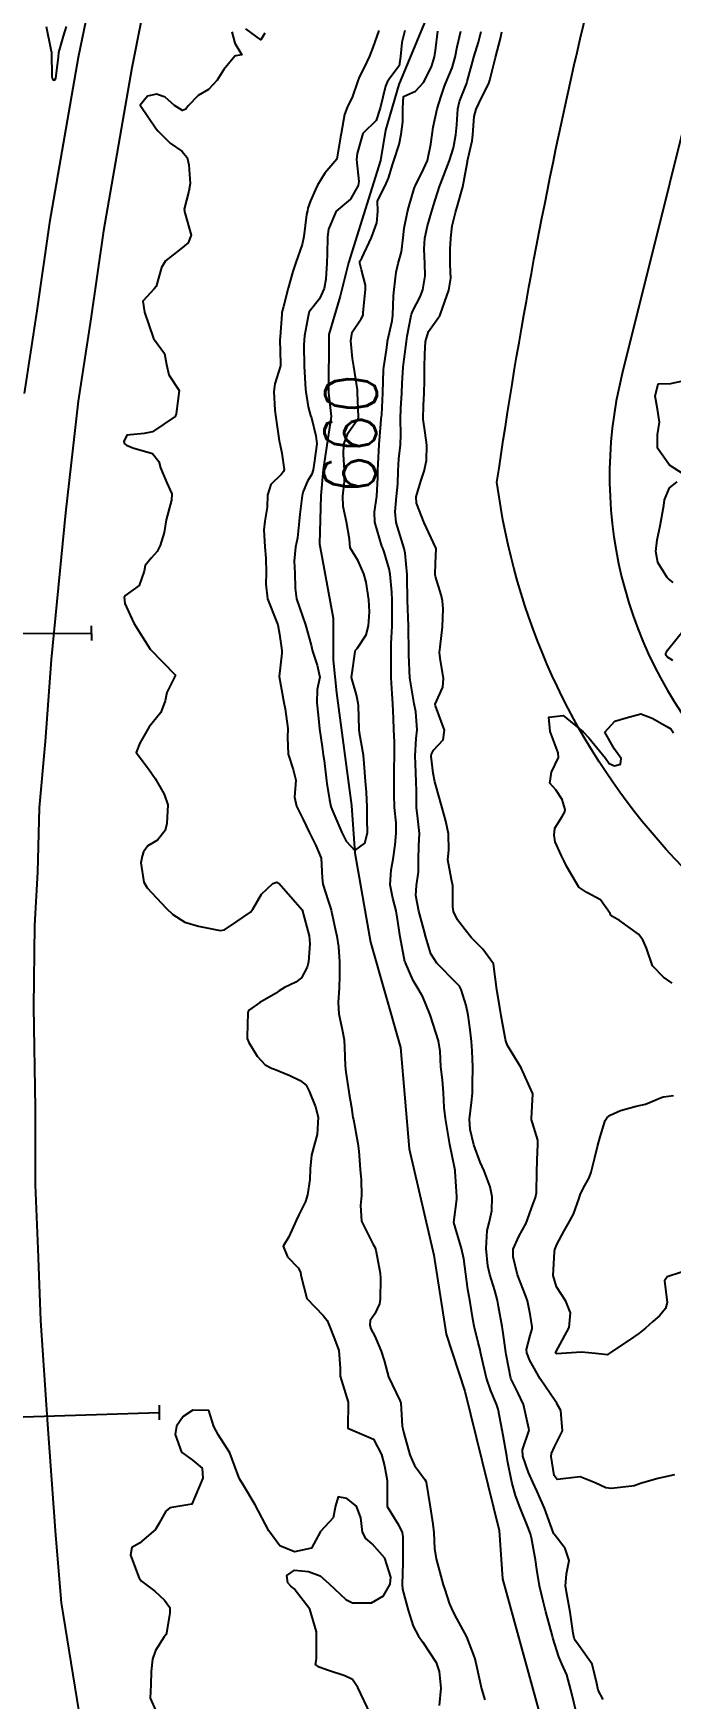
# Model space of a CAD drawing. Header units: metres. Extents: x 292545 to 299085, y 7450245 to 7463078.
# Drawn here: x 295743.2 to 295792.5, y 7458799.6 to 7458928.2 of the extents above; entities that cross this region are included whole.
import ezdxf
from ezdxf.enums import TextEntityAlignment as Align

# ---------------------------------------------------------------- set-up
doc = ezdxf.new("R2010")
doc.units = ezdxf.units.M
for name, color, linetype in [('Cotas', 45, 'Continuous'), ('Curvas de Nivel 1m', 11, 'Continuous'), ('Curvas de Nivel 5m', 15, 'Continuous'), ('Hidrografia', 140, 'Continuous'), ('Linha Férrea', 20, 'Continuous'), ('Pórtico', 62, 'Continuous'), ('Vias Primárias', 230, 'Continuous')]:
    doc.layers.add(name, color=color, linetype=linetype)
doc.styles.add('Style-STANDARD', font='STANDARD.shx')

msp = doc.modelspace()

# ---------------------------------------------------------------- linework, layer by layer
at = {"layer": 'Curvas de Nivel 1m', "flags": 128}
for points, elevation in [([(295744.23, 7458928.78), (295744.6, 7458926.99), (295744.63, 7458926.77), (295744.68, 7458924.88), (295744.69, 7458924.77), (295744.78, 7458924.62), (295744.9, 7458924.65), (295744.99, 7458924.77), (295745.18, 7458926.39), (295745.22, 7458926.77), (295745.57, 7458928.02), (295745.8, 7458928.76)], 662), ([(295758.58, 7458928.35), (295758.82, 7458927.47), (295759.35, 7458926.59), (295758.9, 7458926.51), (295758.81, 7458926.47), (295757.96, 7458925.45), (295757.46, 7458924.62), (295756.78, 7458923.91), (295755.97, 7458923.44), (295755.21, 7458922.65), (295755.03, 7458922.38), (295754.76, 7458922.28), (295754.16, 7458922.66), (295753.42, 7458923.32), (295752.77, 7458923.54), (295752.07, 7458923.38), (295751.5, 7458922.69), (295752.74, 7458920.87), (295752.9, 7458920.68), (295753.81, 7458919.75), (295754.72, 7458919.13), (295755.13, 7458918.65), (295755.27, 7458918.09), (295755.35, 7458916.64), (295755.27, 7458916.05), (295754.91, 7458914.65), (295754.94, 7458914.37), (295755.43, 7458912.64), (295755.22, 7458912.06), (295754.63, 7458911.6), (295753.46, 7458910.67), (295753.14, 7458910.14), (295752.73, 7458908.68), (295752.59, 7458908.5), (295751.71, 7458907.56), (295751.83, 7458906.69), (295752.54, 7458904.68), (295753.38, 7458903.51), (295753.54, 7458902.66), (295753.71, 7458901.85), (295754.5, 7458900.65), (295754.29, 7458898.84), (295754.19, 7458898.65), (295752.46, 7458897.46), (295751.81, 7458897.34), (295750.46, 7458897.21), (295750.23, 7458896.7), (295750.28, 7458896.53), (295750.45, 7458896.43), (295750.92, 7458896.23), (295752.44, 7458895.79), (295752.95, 7458895.18), (295753.08, 7458894.67), (295753.55, 7458893.53), (295753.94, 7458892.66), (295753.93, 7458892.18), (295753.51, 7458890.66), (295753.35, 7458889.69), (295753.05, 7458888.67), (295752.8, 7458888.22), (295752.34, 7458887.69), (295751.88, 7458887.14), (295751.8, 7458886.69), (295751.42, 7458885.59), (295750.31, 7458884.8), (295750.25, 7458884.7), (295750.31, 7458884.2), (295751.02, 7458882.69), (295752.26, 7458880.68), (295754.24, 7458878.66), (295753.57, 7458877.32), (295753.42, 7458876.67), (295753.09, 7458875.79), (295752.19, 7458874.68), (295751.46, 7458873.4), (295751.19, 7458872.69), (295752.15, 7458871.42), (295752.66, 7458870.67), (295753.34, 7458869.46), (295753.63, 7458868.66), (295753.57, 7458867.2), (295753.42, 7458866.67), (295752.83, 7458865.93), (295752.08, 7458865.48), (295751.75, 7458865.01), (295751.64, 7458864.68), (295751.56, 7458864.18), (295751.77, 7458862.68), (295752.05, 7458862.24), (295753.51, 7458860.67), (295754.02, 7458860.17), (295754.95, 7458859.59), (295756.01, 7458859.27), (295757.68, 7458858.94), (295758.01, 7458859), (295758.98, 7458859.64), (295760.02, 7458860.35), (295760.2, 7458860.59), (295760.87, 7458861.75), (295761.74, 7458862.56), (295762.05, 7458862.67), (295762.23, 7458862.56), (295764.02, 7458860.54), (295764.57, 7458858.53), (295764.62, 7458857.9), (295764.5, 7458856.53), (295764.4, 7458856.1), (295763.96, 7458855.29), (295763.54, 7458854.96), (295762.65, 7458854.55), (295762.23, 7458854.28), (295761.95, 7458854.08), (295760.74, 7458853.38), (295759.94, 7458852.82), (295759.85, 7458852.68), (295759.83, 7458852.59), (295759.77, 7458850.73), (295759.78, 7458850.59), (295759.9, 7458850.28), (295760.55, 7458849.24), (295761.16, 7458848.57), (295761.64, 7458848.32), (295761.88, 7458848.23), (295763.07, 7458847.74), (295763.87, 7458847.35), (295764.32, 7458846.99), (295764.56, 7458846.53), (295765.06, 7458845.32), (295765.25, 7458844.53), (295765.17, 7458843.18), (295765.01, 7458842.53), (295764.75, 7458841.58), (295764.64, 7458840.53), (295764.61, 7458839.7), (295764.44, 7458838.53), (295764.29, 7458838), (295763.75, 7458836.99), (295763.55, 7458836.54), (295763, 7458835.27), (295762.55, 7458834.56), (295762.88, 7458833.73), (295763.7, 7458832.89), (295763.88, 7458832.54), (295763.91, 7458832.31), (295764.37, 7458830.53), (295765.65, 7458829.2), (295765.95, 7458828.82), (295766.07, 7458828.51), (295766.53, 7458827.4), (295766.86, 7458826.51), (295766.97, 7458825.14), (295766.97, 7458824.51), (295767.57, 7458822.5), (295767.55, 7458820.5), (295769.54, 7458819.64), (295770.15, 7458818.46), (295770.39, 7458817.58), (295770.6, 7458816.46), (295770.59, 7458815.36), (295770.6, 7458814.46), (295771.46, 7458813.03), (295771.74, 7458812.45), (295771.79, 7458812.11), (295771.8, 7458810.45), (295771.8, 7458810.07), (295771.74, 7458808.45), (295771.78, 7458808.06), (295772.21, 7458806.44), (295772.61, 7458805.2), (295773.01, 7458804.43), (295773.36, 7458803.97), (295774.37, 7458802.41), (295774.61, 7458801.7), (295774.74, 7458800.41), (295774.61, 7458799.09)], 662), ([(295761.14, 7458928.26), (295760.82, 7458927.75), (295759.66, 7458928.59)], 662), ([(295769.95, 7458928.47), (295769.49, 7458927.15), (295769.23, 7458926.48), (295768.8, 7458925.56), (295768.43, 7458924.85), (295768.29, 7458924.49), (295767.9, 7458923.37), (295767.49, 7458922.5), (295767.29, 7458921.97), (295767.03, 7458920.51), (295766.99, 7458920.25), (295766.71, 7458918.51), (295765.78, 7458917.45), (295765.21, 7458916.52), (295765.05, 7458916.17), (295764.67, 7458915.29), (295764.47, 7458914.73), (295764.42, 7458914.53), (295764.36, 7458914.24), (295764.16, 7458912.54), (295764.02, 7458911.92), (295763.54, 7458910.55), (295763.31, 7458909.85), (295762.95, 7458908.55), (295762.58, 7458907.14), (295762.46, 7458906.68), (295762.44, 7458906.56), (295762.31, 7458904.8), (295762.3, 7458904.56), (295762.35, 7458902.73), (295762.34, 7458902.56), (295761.9, 7458901.17), (295761.83, 7458900.57), (295761.9, 7458899.14), (295761.99, 7458898.56), (295762.25, 7458896.76), (295762.29, 7458896.56), (295762.45, 7458895.81), (295762.62, 7458894.56), (295762.59, 7458894.4), (295762.43, 7458894.2), (295761.6, 7458893.38), (295761.35, 7458892.57), (295761.31, 7458891.65), (295761.13, 7458890.57), (295761.05, 7458889.9), (295761.14, 7458888.57), (295761.22, 7458887.69), (295761.24, 7458886.57), (295761.21, 7458885.69), (295761.33, 7458884.57), (295762.04, 7458882.81), (295762.14, 7458882.56), (295762.28, 7458881.82), (295762.46, 7458880.56), (295762.46, 7458880.36), (295762.24, 7458878.56), (295762.6, 7458876.56), (295762.7, 7458876.06), (295762.91, 7458874.55), (295762.88, 7458873.85), (295762.93, 7458872.55), (295763.32, 7458871.38), (295763.53, 7458870.55), (295763.42, 7458869.25), (295763.58, 7458868.55), (295764.11, 7458867.52), (295764.57, 7458866.53), (295765.07, 7458865.51), (295765.48, 7458864.53), (295765.56, 7458863.02), (295765.63, 7458862.52), (295766.03, 7458861.24), (295766.21, 7458860.7), (295766.25, 7458860.52), (295766.57, 7458859.08), (295766.69, 7458858.51), (295766.82, 7458857.68), (295766.91, 7458856.51), (295766.9, 7458855.45), (295766.87, 7458854.51), (295766.81, 7458853.38), (295766.86, 7458852.51), (295767.12, 7458851.3), (295767.27, 7458850.5), (295767.29, 7458849.9), (295767.34, 7458848.5), (295767.39, 7458848.01), (295767.63, 7458846.49), (295767.66, 7458846.3), (295767.84, 7458845.26), (295767.95, 7458844.49), (295767.98, 7458844.34), (295768.32, 7458842.48), (295768.4, 7458841.89), (295768.51, 7458840.48), (295768.58, 7458839.68), (295768.62, 7458838.48), (295768.54, 7458837.7), (295768.62, 7458836.48), (295769.51, 7458834.68), (295769.64, 7458834.47), (295769.71, 7458834.25), (295770.06, 7458832.47), (295770.08, 7458832.07), (295770.06, 7458830.47), (295770.01, 7458830.11), (295769.65, 7458829.34), (295769.29, 7458828.83), (295769.24, 7458828.47), (295769.34, 7458828.17), (295769.63, 7458827.61), (295770.14, 7458826.46), (295770.36, 7458825.72), (295770.7, 7458824.46), (295771.57, 7458822.64), (295771.63, 7458822.51), (295771.65, 7458822.45), (295771.76, 7458820.65), (295771.79, 7458820.45), (295771.88, 7458820.11), (295772.35, 7458818.44), (295772.7, 7458817.62), (295773.5, 7458816.53), (295773.57, 7458816.42), (295773.6, 7458816.32), (295773.91, 7458814.42), (295774.13, 7458813.09), (295774.19, 7458812.42), (295774.25, 7458811.22), (295774.38, 7458810.42), (295774.75, 7458809.08), (295774.93, 7458808.41), (295775.04, 7458808.04), (295775.39, 7458806.98), (295775.63, 7458806.4), (295775.96, 7458805.81), (295776.72, 7458804.39), (295777.34, 7458802.77), (295777.44, 7458802.38), (295777.47, 7458802.24), (295777.89, 7458800.37), (295778.15, 7458799.53)], 661), ([(295785.28, 7458798.28), (295784.79, 7458800.29), (295784.47, 7458801.44), (295784.1, 7458802.3), (295783.87, 7458802.83), (295783.41, 7458804.31), (295783.36, 7458804.55), (295782.87, 7458806.32), (295782.68, 7458807.03), (295782.38, 7458808.32), (295782.15, 7458809.59), (295782.05, 7458810.32), (295781.76, 7458812.02), (295781.67, 7458812.33), (295781.46, 7458812.87), (295780.87, 7458814.34), (295780.52, 7458815.31), (295780.22, 7458816.34), (295779.9, 7458817.97), (295779.83, 7458818.35), (295779.55, 7458819.94), (295779.47, 7458820.35), (295779.18, 7458821.96), (295779.05, 7458822.36), (295778.61, 7458823.39), (295778.28, 7458824.37), (295777.86, 7458826.14), (295777.81, 7458826.38), (295777.79, 7458826.54), (295777.63, 7458827.13), (295777.31, 7458828.38), (295777.23, 7458828.8), (295776.97, 7458830.39), (295776.84, 7458831.22), (295776.67, 7458832.39), (295776.51, 7458833.59), (295776.35, 7458834.39), (295775.74, 7458836.4), (295775.98, 7458838.18), (295775.99, 7458838.4), (295775.86, 7458840.32), (295775.85, 7458840.4), (295775.79, 7458840.67), (295775.43, 7458842.4), (295775.35, 7458842.87), (295775.09, 7458844.41), (295774.99, 7458845.26), (295774.94, 7458846.41), (295774.86, 7458847.42), (295774.75, 7458848.41), (295774.68, 7458849.63), (295774.56, 7458850.41), (295773.93, 7458852.36), (295773.91, 7458852.42), (295773.34, 7458853.82), (295773, 7458854.43), (295772.6, 7458855.09), (295772, 7458856.44), (295771.97, 7458856.53), (295771.59, 7458858.45), (295771.38, 7458859.81), (295771.28, 7458860.45), (295771.03, 7458861.45), (295770.83, 7458862.46), (295770.89, 7458863.63), (295771.05, 7458864.46), (295771.2, 7458865.57), (295771.29, 7458866.45), (295771.28, 7458867.27), (295771.17, 7458868.45), (295771.14, 7458869.46), (295771.13, 7458870.46), (295771.14, 7458871.44), (295771.17, 7458872.45), (295771.15, 7458873.48), (295771.11, 7458874.46), (295771.07, 7458875.32), (295771.03, 7458876.46), (295770.97, 7458877.21), (295770.89, 7458878.46), (295770.9, 7458879.81), (295770.91, 7458880.46), (295770.91, 7458881.11), (295770.97, 7458882.46), (295770.99, 7458883.78), (295770.97, 7458884.46), (295770.94, 7458885.08), (295770.82, 7458886.46), (295770.75, 7458886.87), (295770.35, 7458888.19), (295770.26, 7458888.47), (295770.19, 7458888.63), (295769.64, 7458890.48), (295769.61, 7458891.26), (295769.8, 7458892.48), (295769.87, 7458893.93), (295769.88, 7458894.47), (295769.9, 7458895), (295769.97, 7458896.47), (295770.1, 7458898.09), (295770.14, 7458898.47), (295770.17, 7458898.77), (295770.26, 7458900.46), (295770.31, 7458902.26), (295770.33, 7458902.46), (295770.54, 7458903.79), (295770.62, 7458904.38), (295770.63, 7458904.46), (295770.99, 7458906.04), (295771.03, 7458906.46), (295771.07, 7458907.97), (295771.12, 7458908.45), (295771.28, 7458909.78), (295771.44, 7458910.45), (295771.71, 7458911.37), (295771.82, 7458912.45), (295771.91, 7458913.19), (295772.16, 7458914.45), (295772.26, 7458914.85), (295772.69, 7458916.26), (295772.74, 7458916.39), (295772.75, 7458916.44), (295773.4, 7458917.74), (295773.7, 7458918.43), (295773.98, 7458919.68), (295774.08, 7458920.42), (295774.16, 7458921), (295774.46, 7458922.41), (295774.77, 7458923.39), (295775.03, 7458924.16), (295775.13, 7458924.41), (295775.62, 7458925.57), (295775.84, 7458926.4), (295776, 7458927.21), (295776.29, 7458928.4)], 661), ([(295787.3, 7458799.55), (295786.91, 7458800.26), (295786.79, 7458800.79), (295786.43, 7458802.27), (295785.35, 7458803.79), (295785.14, 7458804.07), (295785.06, 7458804.28), (295784.97, 7458804.67), (295784.74, 7458806.29), (295784.53, 7458807.43), (295784.39, 7458808.3), (295784.45, 7458809.26), (295784.65, 7458810.29), (295784.35, 7458811.2), (295783.5, 7458812.31), (295783.48, 7458812.34), (295783.45, 7458812.4), (295782.76, 7458814.32), (295782.2, 7458815.61), (295781.85, 7458816.33), (295781.51, 7458817.08), (295781.08, 7458818.33), (295781.05, 7458818.82), (295781.55, 7458820.27), (295781.57, 7458820.31), (295781.57, 7458820.33), (295781.55, 7458820.47), (295781.14, 7458822.33), (295780.72, 7458823.2), (295780.16, 7458824.34), (295779.79, 7458826.18), (295779.77, 7458826.35), (295779.63, 7458827.3), (295779.5, 7458828.21), (295779.47, 7458828.35), (295779.2, 7458829.9), (295779.11, 7458830.36), (295778.91, 7458831.13), (295778.53, 7458832.37), (295778.38, 7458833.05), (295778.25, 7458834.37), (295778.33, 7458835.78), (295778.47, 7458836.37), (295778.68, 7458837.3), (295778.72, 7458838.37), (295778.55, 7458839.15), (295778.1, 7458840.38), (295777.79, 7458841.05), (295777.29, 7458842.39), (295777, 7458843.56), (295776.95, 7458844.38), (295777.11, 7458845.65), (295777.18, 7458846.38), (295777.18, 7458847.06), (295777.21, 7458848.38), (295777.16, 7458849.65), (295777.11, 7458850.38), (295777.02, 7458851.28), (295776.86, 7458852.39), (295776.7, 7458853.15), (295776.31, 7458854.39), (295776.19, 7458854.63), (295775.96, 7458854.88), (295774.42, 7458856.42), (295773.98, 7458857.15), (295773.57, 7458858.42), (295773.42, 7458859.01), (295773.05, 7458860.43), (295772.82, 7458861.65), (295772.85, 7458862.43), (295773.01, 7458863.48), (295773.01, 7458864.43), (295773.03, 7458865.48), (295773.08, 7458866.43), (295772.95, 7458867.6), (295772.86, 7458868.43), (295772.86, 7458869.71), (295772.84, 7458870.43), (295772.78, 7458871.81), (295772.76, 7458872.43), (295772.84, 7458873.77), (295772.91, 7458874.43), (295772.8, 7458875.84), (295772.69, 7458876.44), (295772.37, 7458878.3), (295772.35, 7458878.44), (295772.26, 7458880.23), (295772.26, 7458880.44), (295772.25, 7458882.41), (295772.26, 7458882.44), (295772.25, 7458882.47), (295772.17, 7458884.44), (295772.14, 7458886.26), (295772.14, 7458886.44), (295771.99, 7458888.08), (295771.91, 7458888.45), (295771.69, 7458889.13), (295771.29, 7458890.46), (295771.2, 7458891.27), (295771.31, 7458892.46), (295771.41, 7458893.45), (295771.45, 7458894.45), (295771.5, 7458895.38), (295771.63, 7458896.45), (295771.66, 7458897.25), (295771.62, 7458898.45), (295771.64, 7458899.3), (295771.72, 7458900.45), (295771.76, 7458901.2), (295771.84, 7458902.45), (295771.9, 7458903.07), (295772.08, 7458904.44), (295772.14, 7458904.85), (295772.45, 7458906.44), (295772.47, 7458906.54), (295772.58, 7458906.8), (295773.14, 7458907.88), (295773.36, 7458908.43), (295773.53, 7458909.5), (295773.51, 7458910.43), (295773.46, 7458911.6), (295773.51, 7458912.43), (295773.71, 7458913.38), (295774.01, 7458914.43), (295774.17, 7458914.93), (295774.64, 7458916.42), (295774.66, 7458916.46), (295774.69, 7458916.54), (295775.42, 7458918.41), (295775.72, 7458919.4), (295775.91, 7458920.4), (295775.98, 7458921.17), (295776.06, 7458922.4), (295776.19, 7458922.97), (295776.75, 7458924.39), (295776.76, 7458924.41), (295776.78, 7458924.51), (295777.18, 7458926.01), (295777.29, 7458926.39), (295777.65, 7458927.55), (295777.87, 7458928.38)], 662), ([(295792.81, 7458816.9), (295791.51, 7458816.61), (295790.17, 7458816.23), (295789.69, 7458816.05), (295789.5, 7458816.02), (295787.9, 7458815.85), (295787.5, 7458815.9), (295786.67, 7458816.27), (295785.51, 7458816.75), (295783.73, 7458816.53), (295783.51, 7458816.85), (295783.26, 7458818.31), (295783.3, 7458818.54), (295783.53, 7458819.06), (295784.15, 7458820.3), (295784.01, 7458821.86), (295783.77, 7458822.31), (295783.7, 7458822.43), (295783.58, 7458822.62), (295782.42, 7458824.32), (295781.61, 7458825.72), (295781.39, 7458826.33), (295781.37, 7458826.59), (295781.64, 7458827.66), (295781.79, 7458828.18), (295781.8, 7458828.33), (295781.65, 7458829.32), (295781.43, 7458830.33), (295781.31, 7458830.7), (295780.68, 7458832.34), (295780.32, 7458833.73), (295780.34, 7458834.34), (295780.77, 7458835.3), (295781.33, 7458836.33), (295781.45, 7458836.63), (295781.75, 7458837.49), (295782.06, 7458838.33), (295782.13, 7458838.68), (295782.17, 7458840.32), (295782.21, 7458841.92), (295782.25, 7458842.32), (295782.23, 7458842.74), (295781.83, 7458844.08), (295781.75, 7458844.33), (295781.74, 7458844.43), (295781.85, 7458846.33), (295780.96, 7458848.34), (295779.9, 7458850.07), (295779.78, 7458850.35), (295779.74, 7458850.51), (295779.41, 7458852.36), (295779.3, 7458852.99), (295779.07, 7458854.36), (295778.95, 7458855.37), (295778.8, 7458856.36), (295777.99, 7458857.5), (295777.12, 7458858.38), (295776.61, 7458858.99), (295776.02, 7458859.77), (295775.71, 7458860.4), (295775.67, 7458860.76), (295775.67, 7458862.4), (295775.57, 7458862.88), (295775.29, 7458864.41), (295775.35, 7458865.14), (295775.33, 7458866.41), (295775.13, 7458867.38), (295774.85, 7458868.41), (295774.32, 7458870.24), (295774.27, 7458870.42), (295774.15, 7458871.09), (295774, 7458872.42), (295774.01, 7458872.57), (295774.17, 7458872.87), (295774.92, 7458873.68), (295775.03, 7458874.41), (295774.33, 7458876.3), (295774.3, 7458876.42), (295774.89, 7458877.75), (295774.95, 7458878.41), (295774.7, 7458879.97), (295774.65, 7458880.42), (295774.68, 7458880.83), (295774.87, 7458882.41), (295774.93, 7458883.78), (295774.87, 7458884.41), (295774.76, 7458884.86), (295774.33, 7458886.29), (295774.31, 7458886.42), (295774.31, 7458886.44), (295774.34, 7458887.31), (295774.38, 7458888.42), (295774.35, 7458888.5), (295773.44, 7458890.43), (295772.87, 7458891.96), (295772.84, 7458892.44), (295773.19, 7458893.65), (295773.44, 7458894.43), (295773.62, 7458895.25), (295773.66, 7458896.43), (295773.52, 7458897.37), (295773.37, 7458898.43), (295773.39, 7458899.53), (295773.46, 7458900.43), (295773.48, 7458901.46), (295773.48, 7458902.43), (295773.51, 7458903.46), (295773.56, 7458904.43), (295773.78, 7458905.2), (295774.57, 7458906.29), (295774.64, 7458906.36), (295774.67, 7458906.42), (295774.72, 7458906.57), (295775.37, 7458908.41), (295775.52, 7458909.32), (295775.46, 7458910.41), (295775.46, 7458911.58), (295775.52, 7458912.41), (295775.62, 7458913.37), (295775.88, 7458914.4), (295776.06, 7458915.01), (295776.43, 7458916.39), (295776.71, 7458917.77), (295776.79, 7458918.32), (295776.8, 7458918.39), (295777.17, 7458919.94), (295777.22, 7458920.39), (295777.32, 7458921.82), (295777.47, 7458922.38), (295777.88, 7458923.27), (295778.44, 7458924.37), (295778.53, 7458924.62), (295778.8, 7458925.76), (295778.96, 7458926.37), (295779.36, 7458927.83), (295779.46, 7458928.36)], 663), ([(295793.5, 7458894.19), (295792.43, 7458894.88), (295791.48, 7458896.21), (295791.49, 7458897.24), (295791.65, 7458898.21), (295791.48, 7458899.21), (295791.3, 7458900.22), (295791.55, 7458901.17), (295792.51, 7458901.19), (295793.32, 7458901.38)], 664), ([(295792.71, 7458885.81), (295792.33, 7458886.1), (295792.23, 7458886.2), (295791.51, 7458887.37), (295791.35, 7458888.22), (295791.47, 7458889.11), (295791.7, 7458890.21), (295791.97, 7458891.78), (295792.04, 7458892.21), (295792.41, 7458893.14), (295793, 7458893.61)], 664), ([(295792.67, 7458879.79), (295792.26, 7458880.05), (295792.14, 7458880.21), (295792.13, 7458880.35), (295792.27, 7458880.6), (295793.54, 7458882.19)], 664), ([(295792.63, 7458854.87), (295791.96, 7458855.34), (295791.1, 7458856.22), (295790.63, 7458857.59), (295790.35, 7458858.23), (295790.01, 7458858.65), (295788.54, 7458859.72), (295788.02, 7458860.02), (295787.89, 7458860.12), (295787.83, 7458860.25), (295787.08, 7458861.31), (295786.04, 7458861.87), (295785.4, 7458862.29), (295784.45, 7458863.91), (295784.28, 7458864.3), (295784.08, 7458864.72), (295783.58, 7458865.8), (295783.49, 7458866.31), (295783.56, 7458866.84), (295784.11, 7458867.75), (295784.32, 7458868.1), (295784.34, 7458868.3), (295784.13, 7458869.05), (295783.63, 7458869.8), (295783.17, 7458870.31), (295783.29, 7458871.17), (295783.84, 7458872.3), (295783.81, 7458872.66), (295783.18, 7458874.31), (295783.09, 7458875.42), (295784.21, 7458875.54), (295785.74, 7458874.28), (295786.19, 7458873.83), (295787.46, 7458872.26), (295787.75, 7458871.85), (295788.16, 7458871.67), (295788.62, 7458871.78), (295788.68, 7458872.24), (295788.17, 7458872.94), (295787.42, 7458874.26), (295788.2, 7458875.11), (295789.07, 7458875.38), (295790.21, 7458875.67), (295791.08, 7458875.34), (295792.2, 7458874.69), (295792.51, 7458874.52), (295792.72, 7458874.2)], 664), ([(295793.34, 7458832.55), (295792.23, 7458832.2), (295792.03, 7458831.87), (295792.25, 7458830.2), (295792.12, 7458829.74), (295791.65, 7458829.18), (295791.14, 7458828.73), (295790.55, 7458828.22), (295790.04, 7458827.82), (295789.64, 7458827.53), (295787.76, 7458826.26), (295787.68, 7458826.2), (295787.62, 7458826.16), (295786.69, 7458826.27), (295785.62, 7458826.37), (295784.46, 7458826.3), (295783.68, 7458826.25), (295783.62, 7458826.29), (295783.61, 7458826.31), (295783.61, 7458826.33), (295783.62, 7458826.38), (295784.66, 7458828.29), (295784.76, 7458829.4), (295784.4, 7458830.3), (295783.68, 7458831.41), (295783.43, 7458832.3), (295783.52, 7458834.12), (295783.55, 7458834.3), (295783.6, 7458834.42), (295783.72, 7458834.68), (295784.28, 7458835.75), (295784.59, 7458836.29), (295784.99, 7458837.04), (295785.43, 7458838.28), (295785.51, 7458838.53), (295785.77, 7458839.06), (295786.21, 7458839.85), (295786.37, 7458840.27), (295786.65, 7458841.42), (295786.86, 7458842.27), (295787.07, 7458843.01), (295787.44, 7458844.26), (295787.59, 7458844.51), (295787.84, 7458844.69), (295788.63, 7458845.03), (295789.84, 7458845.37), (295790.55, 7458845.52), (295791.85, 7458846.06), (295791.96, 7458846.1), (295792.73, 7458846.2)], 664), ([(295769.28, 7458798.47), (295768.32, 7458800.48), (295767.92, 7458801.09), (295767.32, 7458801.36), (295766.05, 7458801.79), (295765.33, 7458802.05), (295765.05, 7458802.24), (295765.09, 7458802.52), (295765.13, 7458802.73), (295765.14, 7458804.52), (295765.13, 7458804.76), (295764.61, 7458806.53), (295763.4, 7458808.09), (295763.15, 7458808.29), (295762.91, 7458808.55), (295762.84, 7458809.12), (295763.42, 7458809.53), (295764.52, 7458809.43), (295765.41, 7458809.09), (295766.07, 7458808.51), (295767.39, 7458807.26), (295767.91, 7458807.02), (295769.39, 7458807), (295770.32, 7458807.54), (295770.83, 7458808.46), (295770.87, 7458808.99), (295770.41, 7458810.46), (295769.44, 7458811.58), (295768.94, 7458811.97), (295768.68, 7458812.48), (295768.55, 7458813.57), (295768.21, 7458814.49), (295767.48, 7458815.07), (295766.8, 7458815.19), (295766.6, 7458814.51), (295766.41, 7458813.57), (295765.45, 7458812.52), (295764.74, 7458811.23), (295763.44, 7458810.95), (295762.3, 7458811.42), (295761.45, 7458812.57), (295760.38, 7458814.58), (295759.5, 7458816.06), (295759.17, 7458816.59), (295758.98, 7458817.12), (295758.44, 7458818.6), (295757.54, 7458819.96), (295757.18, 7458820.62), (295756.81, 7458821.87), (295755.57, 7458821.88), (295754.81, 7458821.4), (295754.3, 7458820.65), (295754.2, 7458820), (295754.69, 7458818.65), (295755.52, 7458818.06), (295756.29, 7458817.41), (295756.34, 7458816.63), (295755.48, 7458814.64), (295753.79, 7458814.34), (295753.47, 7458814.1), (295752.96, 7458813.16), (295752.67, 7458812.67), (295751.44, 7458811.63), (295750.85, 7458811.29), (295750.75, 7458810.7), (295751.41, 7458808.92), (295751.6, 7458808.69), (295752.64, 7458807.92), (295753.39, 7458807.22), (295753.78, 7458806.66), (295753.79, 7458806.24), (295753.53, 7458804.66), (295753.48, 7458804.54), (295753.36, 7458804.39), (295752.69, 7458803.33), (295752.46, 7458802.67), (295752.35, 7458801.7), (295752.31, 7458800.68), (295752.28, 7458799.65), (295752.7, 7458798.67)], 662)]:
    msp.add_lwpolyline(points, dxfattribs=dict(at, elevation=elevation))
at = {"layer": 'Curvas de Nivel 5m', "elevation": 660, "flags": 128}
msp.add_lwpolyline([(295771.95, 7458928.45), (295771.73, 7458927.54), (295771.61, 7458926.45), (295771.53, 7458925.72), (295770.79, 7458924.77), (295770.58, 7458924.46), (295770.47, 7458924.15), (295770.05, 7458922.47), (295769.73, 7458921.5), (295768.73, 7458920.52), (295768.72, 7458920.5), (295768.26, 7458918.95), (295768.22, 7458918.49), (295768.39, 7458916.8), (295768.36, 7458916.49), (295767.75, 7458915.43), (295766.66, 7458914.51), (295766.06, 7458913.11), (295765.97, 7458912.52), (295765.95, 7458911.19), (295765.93, 7458910.52), (295765.86, 7458909.26), (295765.72, 7458908.52), (295765.37, 7458907.74), (295764.57, 7458906.72), (295764.5, 7458906.53), (295764.2, 7458904.88), (295764.17, 7458904.54), (295764.16, 7458904.16), (295764.17, 7458902.54), (295764.29, 7458900.76), (295764.31, 7458900.54), (295764.49, 7458899.4), (295764.67, 7458898.73), (295764.74, 7458898.54), (295765.07, 7458897.14), (295765.15, 7458896.53), (295764.95, 7458895.04), (295764.87, 7458894.53), (295764.77, 7458894.19), (295764.42, 7458893.64), (295764.1, 7458892.85), (295764.02, 7458892.54), (295763.83, 7458891.1), (295763.8, 7458890.55), (295763.65, 7458889.26), (295763.5, 7458888.55), (295763.41, 7458887.48), (295763.46, 7458886.55), (295763.49, 7458885.38), (295763.59, 7458884.55), (295764.28, 7458882.54), (295764.72, 7458880.99), (295764.82, 7458880.53), (295765.17, 7458879.44), (295765.39, 7458878.52), (295765.19, 7458877.56), (295765.15, 7458876.53), (295765.25, 7458875.57), (295765.36, 7458874.52), (295765.56, 7458873.14), (295765.65, 7458872.52), (295765.72, 7458872.08), (295765.89, 7458870.51), (295765.92, 7458870.29), (295766.13, 7458869.04), (295766.24, 7458868.51), (295766.31, 7458868.32), (295767.09, 7458866.5), (295767.41, 7458865.83), (295768.08, 7458865.13), (295768.87, 7458865.7), (295769.06, 7458866.48), (295769.05, 7458867.53), (295769.04, 7458868.48), (295769, 7458869.62), (295768.92, 7458870.48), (295768.81, 7458871.83), (295768.76, 7458872.48), (295768.45, 7458874.22), (295768.42, 7458874.49), (295768.37, 7458876.33), (295768.36, 7458876.49), (295768.22, 7458877.14), (295767.83, 7458878.49), (295767.88, 7458878.85), (295768.12, 7458880.49), (295768.15, 7458880.6), (295768.27, 7458880.73), (295768.97, 7458881.79), (295769.15, 7458882.48), (295769.22, 7458883.56), (295769.18, 7458884.48), (295768.96, 7458885.85), (295768.79, 7458886.49), (295768.34, 7458887.49), (295767.74, 7458888.5), (295767.68, 7458889.18), (295767.46, 7458890.5), (295767.2, 7458891.7), (295767.17, 7458892.5), (295767.29, 7458893.63), (295767.3, 7458894.5), (295767.22, 7458895.72), (295767.25, 7458896.5), (295767.57, 7458897.39), (295768.34, 7458898.49), (295768.37, 7458898.6), (295768.31, 7458900.49), (295768.29, 7458900.71), (295768.01, 7458902.5), (295767.91, 7458903.12), (295767.77, 7458904.5), (295767.88, 7458905.17), (295768.57, 7458906.18), (295768.69, 7458906.37), (295768.73, 7458906.49), (295768.74, 7458906.66), (295768.92, 7458908.49), (295768.91, 7458908.8), (295768.62, 7458909.98), (295768.47, 7458910.49), (295768.48, 7458910.63), (295768.63, 7458910.88), (295769.39, 7458912.48), (295769.8, 7458913.61), (295769.87, 7458914.47), (295769.85, 7458915.3), (295770.43, 7458916.46), (295770.7, 7458917.05), (295771.02, 7458918.15), (295771.12, 7458918.46), (295771.53, 7458919.65), (295771.67, 7458920.45), (295771.79, 7458921.41), (295771.79, 7458922.45), (295771.85, 7458923.37), (295772.78, 7458923.78), (295773.39, 7458924.43), (295774.01, 7458925.64), (295774.26, 7458926.42), (295774.32, 7458926.91), (295774.52, 7458928.41)], dxfattribs=at)
at = {"layer": 'Hidrografia'}
msp.add_lwpolyline([(295773.58, 7458929.31), (295771.5, 7458924.28), (295770.47, 7458920.75), (295770.07, 7458918.41), (295767.59, 7458910.51), (295766.97, 7458907.93), (295766.09, 7458904.97), (295766.05, 7458900.48), (295766.27, 7458898.65), (295765.65, 7458894.55), (295765.47, 7458892.54), (295765.36, 7458888.82), (295766.42, 7458883.07), (295766.42, 7458879.83), (295766.67, 7458877.31), (295767.84, 7458868.61), (295768.1, 7458864.93), (295769.3, 7458858.05), (295771.63, 7458849.91), (295772.3, 7458842.08), (295774.21, 7458833.86), (295775.16, 7458827.75), (295776.6, 7458823.36), (295779.26, 7458812.59), (295779.5, 7458808.87), (295784.61, 7458790.33)], dxfattribs=at)
at = {"layer": 'Linha Férrea', "linetype": 'Continuous'}
for points in [[(295748.21, 7458933.62), (295746.71, 7458926.37), (295744.5, 7458913.63), (295743.52, 7458906.8), (295742.53, 7458900.41)], [(295752.26, 7458932.74), (295750.85, 7458925.58), (295748.67, 7458912.98), (295747.69, 7458906.18), (295746.71, 7458899.84), (295745.72, 7458891.2), (295744.61, 7458879.87), (295744.14, 7458873.55), (295743.7, 7458868.42), (295743.55, 7458863.44), (295743.34, 7458859.34), (295743.25, 7458853.04), (295743.38, 7458845.23), (295743.38, 7458839.3), (295743.59, 7458834.36), (295743.78, 7458828.81), (295744.33, 7458820.79), (295744.95, 7458812.25), (295745.4, 7458807.02), (295747.35, 7458794.93)]]:
    msp.add_lwpolyline(points, dxfattribs=at)
at = {"layer": 'Pórtico'}
for points in [[(295747.71, 7458882.47), (295747.73, 7458881.33)], [(295733.93, 7458881.9), (295747.73, 7458881.87)], [(295752.96, 7458822.29), (295752.97, 7458821.15)], [(295734.33, 7458821.12), (295752.97, 7458821.72)]]:
    msp.add_lwpolyline(points, dxfattribs=at)
at = {"layer": 'Vias Primárias'}
msp.add_lwpolyline([(295865.57, 7458514.46), (295785.41, 7458724.29, 0.420495), (295782.04, 7458723.87, 0.087123), (295780.12, 7458722.27), (295769.61, 7458740.52), (295808.78, 7458774.3), (295829.05, 7458793.43), (295849.26, 7458813.02), (295861.58, 7458829.29, 0.619503), (295854.29, 7458845.2, -0.023983), (295817.22, 7458849.78, -0.302133), (295779.08, 7458893.57, -0.041596), (295794.77, 7458961.41, -0.007394), (295808.3, 7459013.8, -0.044215), (295837.9, 7459082.12, -0.03276), (295875.91, 7459139.85, -0.031206), (295922.63, 7459201.13, -0.025451), (295970.22, 7459249.95), (295975.42, 7459254.17), (296004.79, 7459280.39), (296030.37, 7459299.51), (296059.88, 7459319.21), (296102.96, 7459347.58)], format="xyb", dxfattribs=at)
msp.add_lwpolyline([(295807.08, 7458975.34), (295788.76, 7458901.97, 0.264023), (295797.43, 7458870.81, 0.132365), (295819.32, 7458855.23, 0.466481), (295835, 7458865.14), (295853.45, 7458945.47), (295860.31, 7458964.86), (295861.28, 7458967.93), (295858.62, 7458966.2), (295854.61, 7458964.19, -0.362401), (295811.96, 7458976.37, 0.897244)], format="xyb", close=True, dxfattribs=at)

# ---------------------------------------------------------------- texts
at = {"layer": 'Cotas', "style": 'Style-STANDARD'}
msp.add_text('660', height=4, rotation=89.1162, dxfattribs=at).set_placement((295767.75, 7458897.3, 660), align=Align.MIDDLE_CENTER)

doc.saveas('drawing.dxf')
